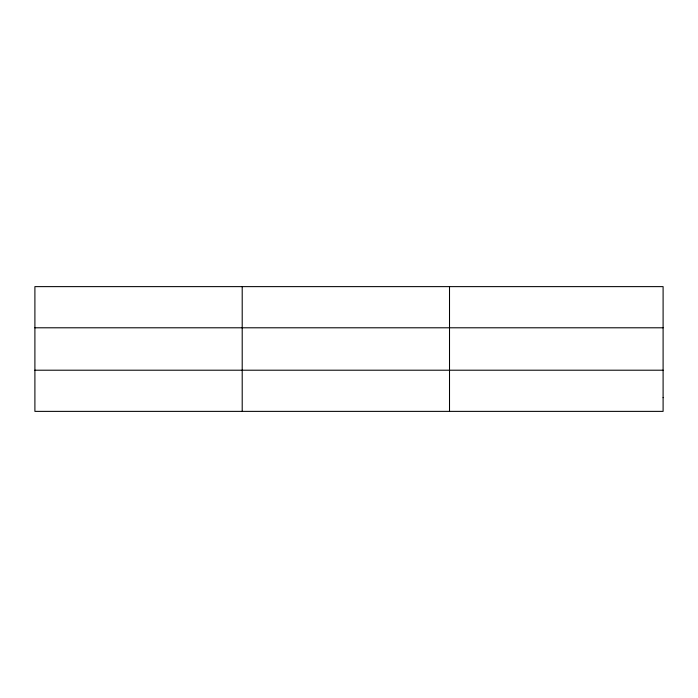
<?xml version="1.0" encoding="UTF-8"?>
<svg xmlns="http://www.w3.org/2000/svg" width="698" height="698" viewBox="0 0 698 698"><rect width="100%" height="100%" fill="white"/><g stroke="black" fill="none" stroke-linecap="round" stroke-linejoin="round"><path stroke-width="1.05" d="M242.206 286.625L242.206 411.375M449.512 286.625L449.512 411.375M34.9 327.79L663.1 327.79M34.9 370.21L663.1 370.21M663.1 397.651L663.1 411.375L34.9 411.375L34.9 286.625L663.1 286.625L663.1 397.651"/></g></svg>
